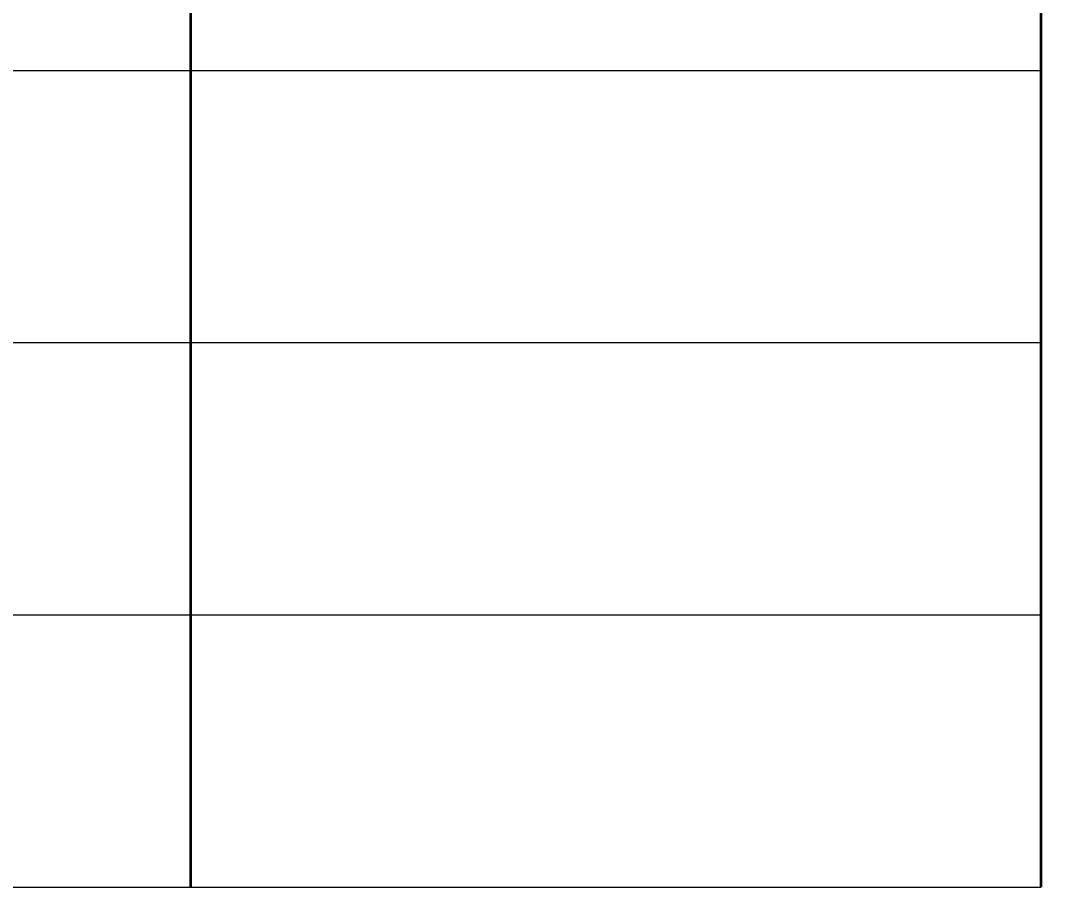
# Model space of a CAD drawing. Header units: millimetres. Extents: x -8174 to 141842, y -29548 to 3412.
# Drawn here: x 26674 to 29750, y -10580 to -8035 of the extents above; entities that cross this region are included whole.
import ezdxf
from ezdxf import colors
from ezdxf.entities.mleader import LeaderData, LeaderLine
from ezdxf.math import Vec2, Vec3

# ---------------------------------------------------------------- set-up
doc = ezdxf.new("R2010")
doc.units = ezdxf.units.MM
doc.layers.add('НАДПИСИ', color=11, linetype='Continuous', lineweight=13)
doc.layers.add('ОСНОВНАЯ', color=213, linetype='Continuous', lineweight=35)
doc.styles.add('ОСК', font='isocpeur.ttf')

# ---------------------------------------------------------------- blocks, each defined once
blk = doc.blocks.new('_None')

msp = doc.modelspace()

# ---------------------------------------------------------------- linework, layer by layer
at = {"layer": 'НАДПИСИ'}
for p, q in [((11172.74537313689, -8180.410647988581), (29672.74537313689, -8180.410647988581)), ((11172.74537313689, -8180.410647988581), (29672.74537313689, -8180.410647988581)), ((11172.74537313689, -8980.410647988581), (29672.74537313689, -8980.410647988581)), ((11172.74537313689, -9780.410647988581), (29672.74537313689, -9780.410647988581)), ((11172.74537313689, -10580.41064798858), (29672.74537313689, -10580.41064798858))]:
    msp.add_line(p, q, dxfattribs=at)
at = {"layer": 'ОСНОВНАЯ'}
for p, q in [((27172.74537313689, -2780.410647988581), (27172.74537313695, -10580.41064798858)), ((29672.74537313689, -2780.410647988581), (29672.74537313683, -10580.41064798858))]:
    msp.add_line(p, q, dxfattribs=at)

# ---------------------------------------------------------------- leaders
at = {"layer": 'НАДПИСИ'}
ml = msp.add_multileader_mtext('Standard', dxfattribs=at)
ml.set_content(' L80х7,\\PL=150 мм', color=256, style='ОСК')
ml.set_leader_properties(color=256, linetype='ByLayer', lineweight=-1)
ml.set_arrow_properties(name='NONE')
ml.build(insert=Vec2(0, 0))
ml.multileader.update_dxf_attribs({"has_dogleg": 0, "text_left_attachment_type": 6, "text_right_attachment_type": 6, "dogleg_length": 0, "arrow_head_size": 75, "scale": 50})
ctx = ml.context
ctx.base_point, ctx.scale, ctx.char_height, ctx.arrow_head_size, ctx.landing_gap_size, ctx.plane_origin = Vec3(50920.2964625606, -8957.767902911117), 50, 150, 75, 100, Vec3(48264.68007247552, -10583.15665421356)
ctx.left_attachment, ctx.right_attachment, ctx.text_align_type = 6, 6, 1
notes = []
notes.append((ctx, [(0, (1, 1, 0), (51915.2964625606, -8957.767902911117), (-1, 0), 0, [(2, [(52326.72062532784, -9887.255684331845)], 0, [])])]))
ctx.mtext.insert, ctx.mtext.width, ctx.mtext.defined_height, ctx.mtext.alignment, ctx.mtext.flow_direction = Vec3(51417.7964625606, -8777.767902911117), 1892.321435458027, 273.0506630395539, 2, 5
ml = msp.add_multileader_mtext('Standard', dxfattribs=at)
ml.set_content(' L80х7,\\PL=150 мм', color=256, style='ОСК')
ml.set_leader_properties(color=256, linetype='ByLayer', lineweight=-1)
ml.set_arrow_properties(name='NONE')
ml.build(insert=Vec2(0, 0))
ml.multileader.update_dxf_attribs({"has_dogleg": 0, "text_left_attachment_type": 6, "text_right_attachment_type": 6, "dogleg_length": 0, "arrow_head_size": 75, "scale": 50})
ctx = ml.context
ctx.base_point, ctx.scale, ctx.char_height, ctx.arrow_head_size, ctx.landing_gap_size, ctx.plane_origin = Vec3(53361.30337348342, -9442.374190645904), 50, 150, 75, 100, Vec3(49675.17081287591, -10626.5819216496)
ctx.left_attachment, ctx.right_attachment, ctx.text_align_type = 6, 6, 1
notes.append((ctx, [(0, (1, 1, 0), (54356.30337348342, -9442.374190645904), (-1, 0), 0, [(2, [(54606.26861280733, -9963.924569843017)], 0, [])])]))
ctx.mtext.insert, ctx.mtext.width, ctx.mtext.defined_height, ctx.mtext.alignment, ctx.mtext.flow_direction = Vec3(53858.80337348342, -9262.374190645904), 1892.321435458027, 273.0506630395539, 2, 5
ml = msp.add_multileader_mtext('Standard', dxfattribs=at)
ml.set_content(' {\\H0.6x;5}', color=256, style='ОСК')
ml.set_leader_properties(color=256, linetype='ByLayer', lineweight=-1)
ml.set_arrow_properties(name='NONE')
ml.build(insert=Vec2(0, 0))
ml.multileader.update_dxf_attribs({"has_dogleg": 0, "text_left_attachment_type": 6, "text_right_attachment_type": 6, "dogleg_length": 0, "arrow_head_size": 75, "scale": 50})
ctx = ml.context
ctx.base_point, ctx.scale, ctx.char_height, ctx.arrow_head_size, ctx.landing_gap_size, ctx.plane_origin = Vec3(48269.02964809036, -9635.629646592788), 50, 250, 75, 100, Vec3(43980.62925392541, -10704.29313790127)
ctx.left_attachment, ctx.right_attachment, ctx.text_align_type = 6, 6, 1
notes.append((ctx, [(0, (1, 1, 0), (48709.02964809036, -9635.629646592788), (-1, 0), 0, [(2, [(48951.41323749733, -9852.069384606439)], 0, [])])]))
ctx.mtext.insert, ctx.mtext.width, ctx.mtext.defined_height, ctx.mtext.alignment, ctx.mtext.flow_direction = Vec3(48489.02964809036, -9355.629646592788), 814.4691549743875, 273.0506630395539, 2, 5
ml = msp.add_multileader_mtext('Standard', dxfattribs=at)
ml.set_content(' L80х7,\\PL=150 мм', color=256, style='ОСК')
ml.set_leader_properties(color=256, linetype='ByLayer', lineweight=-1)
ml.set_arrow_properties(name='NONE')
ml.build(insert=Vec2(0, 0))
ml.multileader.update_dxf_attribs({"has_dogleg": 0, "text_left_attachment_type": 6, "text_right_attachment_type": 6, "dogleg_length": 0, "arrow_head_size": 75, "scale": 50})
ctx = ml.context
ctx.base_point, ctx.scale, ctx.char_height, ctx.arrow_head_size, ctx.landing_gap_size, ctx.plane_origin = Vec3(41736.30337348359, -9564.436690645874), 50, 150, 75, 100, Vec3(38050.17081287608, -10748.64442164956)
ctx.left_attachment, ctx.right_attachment, ctx.text_align_type = 6, 6, 1
notes.append((ctx, [(0, (1, 1, 0), (42731.30337348359, -9564.436690645874), (-1, 0), 0, [(2, [(42981.2686128075, -10085.98706984299)], 0, [])])]))
ctx.mtext.insert, ctx.mtext.width, ctx.mtext.defined_height, ctx.mtext.alignment, ctx.mtext.flow_direction = Vec3(42233.80337348359, -9384.436690645874), 1892.321435458027, 273.0506630395539, 2, 5
ml = msp.add_multileader_mtext('Standard', dxfattribs=at)
ml.set_content(' L80х7,\\PL=150 мм', color=256, style='ОСК')
ml.set_leader_properties(color=256, linetype='ByLayer', lineweight=-1)
ml.set_arrow_properties(name='NONE')
ml.build(insert=Vec2(0, 0))
ml.multileader.update_dxf_attribs({"has_dogleg": 0, "text_left_attachment_type": 6, "text_right_attachment_type": 6, "dogleg_length": 0, "arrow_head_size": 75, "scale": 50})
ctx = ml.context
ctx.base_point, ctx.scale, ctx.char_height, ctx.arrow_head_size, ctx.landing_gap_size, ctx.plane_origin = Vec3(38636.30337348348, -9618.686690646224), 50, 150, 75, 100, Vec3(34950.17081287596, -10802.89442164992)
ctx.left_attachment, ctx.right_attachment, ctx.text_align_type = 6, 6, 1
notes.append((ctx, [(0, (1, 1, 0), (39631.30337348348, -9618.686690646224), (-1, 0), 0, [(2, [(39881.26861280738, -10140.23706984334)], 0, [])])]))
ctx.mtext.insert, ctx.mtext.width, ctx.mtext.defined_height, ctx.mtext.alignment, ctx.mtext.flow_direction = Vec3(39133.80337348348, -9438.686690646224), 1892.321435458027, 273.0506630395539, 2, 5
ml = msp.add_multileader_mtext('Standard', dxfattribs=at)
ml.set_content(' {\\H0.6x;1}', color=256, style='ОСК')
ml.set_leader_properties(color=256, linetype='ByLayer', lineweight=-1)
ml.set_arrow_properties(name='NONE')
ml.build(insert=Vec2(0, 0))
ml.multileader.update_dxf_attribs({"has_dogleg": 0, "text_left_attachment_type": 6, "text_right_attachment_type": 6, "dogleg_length": 0, "arrow_head_size": 75, "scale": 50})
ctx = ml.context
ctx.base_point, ctx.scale, ctx.char_height, ctx.arrow_head_size, ctx.landing_gap_size, ctx.plane_origin = Vec3(35806.35600885103, -9842.957816609473), 50, 250, 75, 100, Vec3(31487.95561468607, -10911.62130791796)
ctx.left_attachment, ctx.right_attachment, ctx.text_align_type = 6, 6, 1
notes.append((ctx, [(0, (1, 1, 0), (36216.35600885103, -9842.957816609473), (-1, 0), 0, [(2, [(36420.09281124949, -10104.27722003619)], 0, [])])]))
ctx.mtext.insert, ctx.mtext.width, ctx.mtext.defined_height, ctx.mtext.alignment, ctx.mtext.flow_direction = Vec3(36011.35600885103, -9562.957816609473), 814.4691549743875, 273.0506630395539, 2, 5
for ctx, leaders in notes:
    for number, flags, end, landing, length, lines in leaders:
        leader = LeaderData()
        leader.index, (leader.has_last_leader_line, leader.has_dogleg_vector, leader.attachment_direction) = number, flags
        leader.last_leader_point, leader.dogleg_vector, leader.dogleg_length = Vec3(end), Vec3(landing), length
        for number, points, colour, breaks in lines:
            line = LeaderLine()
            line.index, line.vertices, line.color, line.breaks = number, Vec3.list(points), colors.encode_raw_color(colour), breaks
            leader.lines.append(line)
        ctx.leaders.append(leader)

doc.saveas('drawing.dxf')
